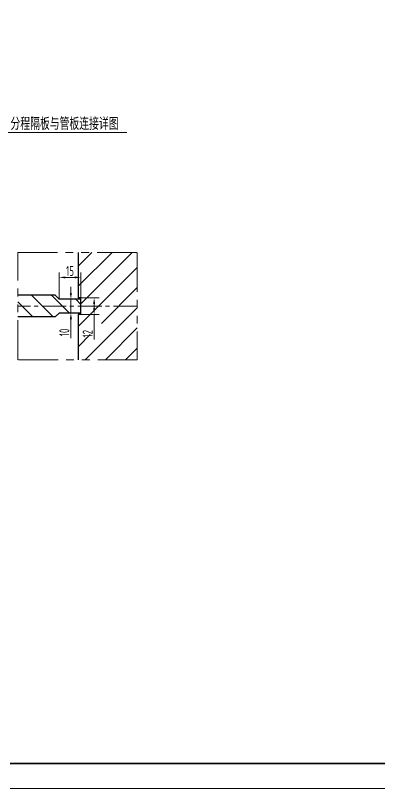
# Model space of a CAD drawing. Header units: millimetres. Extents: x 5765 to 6606, y -201 to 393.
# Drawn here: x 6266.8 to 6412.6, y -200.6 to 109.4 of the extents above; entities that cross this region are included whole.
import ezdxf
from ezdxf.enums import TextEntityAlignment as Align

# ---------------------------------------------------------------- set-up
doc = ezdxf.new("R2010")
doc.units = ezdxf.units.MM
doc.linetypes.add('CENTER2', pattern=[28.575, 19.05, -3.175, 3.175, -3.175])
doc.linetypes.add('PHANTOM2', pattern=[31.75, 15.875, -3.175, 3.175, -3.175, 3.175, -3.175])
for name, color, linetype, lineweight in [('1粗实线', 7, 'Continuous', 35), ('2细实线', 3, 'Continuous', 13), ('3中心线', 1, 'CENTER2', 13), ('5双点划线', 2, 'PHANTOM2', 13), ('6剖面线', 6, 'Continuous', 13), ('7文本', 2, 'Continuous', 13), ('8标注', 3, 'Continuous', 13), ('9图表', 4, 'Continuous', 13)]:
    doc.layers.add(name, color=color, linetype=linetype, lineweight=lineweight)
doc.styles.add('lanpec', font='bpec_e.shx', dxfattribs={"width": 0.75, "bigfont": 'hztxt.shx'})
doc.styles.add('lanpec-dim', font='bpec_e.shx', dxfattribs={"width": 0.75})
doc.dimstyles.new('lanpec', dxfattribs={"dimtxt": 4, "dimasz": 2.5, "dimexe": 2, "dimexo": 0, "dimtad": 1, "dimdsep": 46, "dimtxsty": 'lanpec-dim', "dimcen": 2.5, "dimclrd": 256, "dimclre": 256, "dimclrt": 256, "dimazin": 0, "dimtfac": 1, "dimtmove": 0, "dimatfit": 3, "dimfxl": 1, "dimlwd": -1, "dimlwe": -1, "dimarcsym": 0})

# ---------------------------------------------------------------- blocks, each defined once
blk = doc.blocks.new('A1')
at = {"layer": '1粗实线'}
blk.add_lwpolyline([(-816, 10), (-10, 10), (-10, 584), (-816, 584)], close=True, dxfattribs=at)
at = {"layer": '9图表'}
blk.add_lwpolyline([(-841, 0), (0, 0), (0, 594), (-841, 594)], close=True, dxfattribs=at)
blk = doc.blocks.new('*D59')
at = {"layer": '8标注', "transparency": 16777216}
for p, q in [((6284.28, -4.33), (6284.28, 6.39)), ((6292.96, -4.33), (6292.96, 6.39)), ((6286.78, 4.39), (6290.46, 4.39))]:
    blk.add_line(p, q, dxfattribs=at)
for points in [[(6286.78, 4.8), (6286.78, 3.97), (6284.28, 4.39)], [(6290.46, 4.8), (6290.46, 3.97), (6292.96, 4.39)]]:
    blk.add_solid(points, dxfattribs=at)
at = {"layer": 'Defpoints', "color": 0, "transparency": 16777216}
for p in [(6292.96, 4.39), (6284.28, -4.33), (6292.96, -4.33)]:
    blk.add_point(p, dxfattribs=at)
at = {"layer": '8标注', "transparency": 16777216, "insert": (6288.62, 7.01), "char_height": 4, "attachment_point": 5, "style": 'lanpec-dim'}
blk.add_mtext('15', dxfattribs=at)
blk = doc.blocks.new('*D57')
at = {"layer": '8标注', "transparency": 16777216}
for p, q in [((6292.96, -3.75), (6300.27, -3.75)), ((6298.27, -6.25), (6298.27, -7.97)), ((6292.96, -10.47), (6300.27, -10.47)), ((6298.27, -10.47), (6298.27, -20.54))]:
    blk.add_line(p, q, dxfattribs=at)
for points in [[(6297.86, -6.25), (6298.69, -6.25), (6298.27, -3.75)], [(6297.86, -7.97), (6298.69, -7.97), (6298.27, -10.47)]]:
    blk.add_solid(points, dxfattribs=at)
at = {"layer": 'Defpoints', "color": 0, "transparency": 16777216}
for p in [(6292.96, -3.75), (6292.96, -10.47), (6298.27, -10.47)]:
    blk.add_point(p, dxfattribs=at)
at = {"layer": '8标注', "transparency": 16777216, "insert": (6295.65, -18.19), "char_height": 4, "attachment_point": 5, "rotation": 90, "style": 'lanpec-dim'}
blk.add_mtext('12', dxfattribs=at)
blk = doc.blocks.new('*D58')
at = {"layer": '8标注', "transparency": 16777216}
for p, q in [((6288.96, -1.83), (6288.96, 0.67)), ((6292.96, -4.33), (6286.96, -4.33)), ((6288.96, -4.33), (6288.96, -9.89)), ((6292.96, -9.89), (6286.96, -9.89)), ((6288.96, -12.39), (6288.96, -20))]:
    blk.add_line(p, q, dxfattribs=at)
for points in [[(6288.54, -1.83), (6289.37, -1.83), (6288.96, -4.33)], [(6288.54, -12.39), (6289.37, -12.39), (6288.96, -9.89)]]:
    blk.add_solid(points, dxfattribs=at)
at = {"layer": 'Defpoints', "color": 0, "transparency": 16777216}
for p in [(6292.96, -4.33), (6288.96, -9.89), (6292.96, -9.89)]:
    blk.add_point(p, dxfattribs=at)
at = {"layer": '8标注', "transparency": 16777216, "insert": (6286.33, -17.66), "char_height": 4, "attachment_point": 5, "rotation": 90, "style": 'lanpec-dim'}
blk.add_mtext('10', dxfattribs=at)
blk = doc.blocks.new('*U53')
at = {"layer": '2细实线'}
blk.add_line((-25, 0), (25, 0), dxfattribs=at)
at = {"layer": '7文本', "style": 'lanpec', "width": 0.75}
for tag, height, p in [('节点图名称', 5, (0, 3.5)), ('比例', 4, (0, -3.25))]:
    blk.add_attdef(tag, text='', height=height, dxfattribs=at).set_placement(p, align=Align.MIDDLE_CENTER)

msp = doc.modelspace()

# ---------------------------------------------------------------- hatches: boundary and pattern name
at = {"layer": '6剖面线'}
h = msp.add_hatch(dxfattribs=at)
h.set_pattern_fill('ANSI31', color=256, scale=1.8, angle=180, style=0)
h.set_pattern_definition([(225, (5092.609, 1250.509), (4.041115, -4.041115), [])])
h.paths.add_polyline_path([(6301.166, -18.552), (6301.166, -12.565), (6295.541, -12.565), (6295.541, -18.552)], flags=16)
h.paths.add_polyline_path([(6291.844, -10.471), (6291.844, -28.649), (6315.577, -28.649), (6315.577, -7.111), (6292.964, -7.111), (6292.964, -10.471)])
h.paths.add_polyline_path([(6291.844, 14.427), (6291.844, -3.751), (6292.964, -3.751), (6292.964, -7.111), (6315.577, -7.111), (6315.577, 14.427)])
at = {"layer": '6剖面线', "ltscale": 0.5}
h = msp.add_hatch(dxfattribs=at)
h.set_pattern_fill('ANSI31', color=256, scale=1.8, angle=90, style=0)
h.set_pattern_definition([(135, (5092.609, 1250.509), (-4.041115, -4.041115), [])])
h.paths.add_polyline_path([(6292.964, -7.111), (6292.964, -4.334), (6288.862, -4.334), (6288.862, -7.111)])
h.paths.add_polyline_path([(6288.862, -7.111), (6288.862, -9.889), (6292.964, -9.889), (6292.964, -7.111)])
h.paths.add_polyline_path([(6282.698, -2.751), (6267.696, -2.751), (6267.696, -7.111), (6288.862, -7.111), (6288.862, -4.334), (6284.28, -4.334)])
h.paths.add_polyline_path([(6267.696, -11.471), (6282.698, -11.471), (6284.28, -9.889), (6288.862, -9.889), (6288.862, -7.111), (6267.696, -7.111)])

# ---------------------------------------------------------------- linework, layer by layer
for p, q in [((6291.844, 14.427), (6291.844, -3.751)), ((6282.698, -2.751), (6267.696, -2.751)), ((6284.28, -4.334), (6282.698, -2.751)), ((6292.964, -4.334), (6284.28, -4.334)), ((6292.964, -3.751), (6291.844, -3.751)), ((6292.964, -10.471), (6292.964, -3.751)), ((6282.698, -11.471), (6267.696, -11.471)), ((6284.28, -9.889), (6282.698, -11.471)), ((6292.964, -9.889), (6284.28, -9.889)), ((6291.844, -10.471), (6291.844, -28.649)), ((6292.964, -10.471), (6291.844, -10.471))]:
    msp.add_line(p, q)
at = {"layer": '3中心线', "ltscale": 0.5}
msp.add_line((6315.577, -7.111), (6267.696, -7.111), dxfattribs=at)
at = {"layer": '5双点划线'}
for p, q in [((6267.696, 14.427), (6315.577, 14.427)), ((6267.696, -28.649), (6267.696, 14.427)), ((6315.577, 14.427), (6315.577, -28.649)), ((6315.577, -28.649), (6267.696, -28.649))]:
    msp.add_line(p, q, dxfattribs=at)

# ---------------------------------------------------------------- block references
msp.add_blockref('*U53', (6286.4, 62.51)).add_auto_attribs({'节点图名称': '分程隔板与管板连接详图'})
at = {"layer": '2细实线'}
msp.add_blockref('A1', (6606.028, -200.559), dxfattribs=at)

# ---------------------------------------------------------------- dimensions: what is measured, and where the dimension line sits
at = {"layer": '8标注'}
dim = msp.add_linear_dim(base=(6292.964, 4.387), p1=(6284.28, -4.334), p2=(6292.964, -4.334), text='15', dimstyle='lanpec', dxfattribs=at)
dim.commit()
dim.dimension.update_dxf_attribs({"geometry": '*D59', "text_midpoint": (6288.622, 7.012)})
for base, p1, p2, text, picture, middle in [((6288.956, -9.889), (6292.956, -4.334), (6292.956, -9.889), '10', '*D58', (6288.956, -17.657)), ((6298.273, -10.471), (6292.964, -3.751), (6292.964, -10.471), '12', '*D57', (6298.273, -18.194))]:
    dim = msp.add_linear_dim(base=base, p1=p1, p2=p2, angle=90, text=text, dimstyle='lanpec', dxfattribs=at)
    dim.commit()
    dim.dimension.update_dxf_attribs({"geometry": picture, "text_midpoint": middle, "dimtype": 160})

doc.saveas('drawing.dxf')
